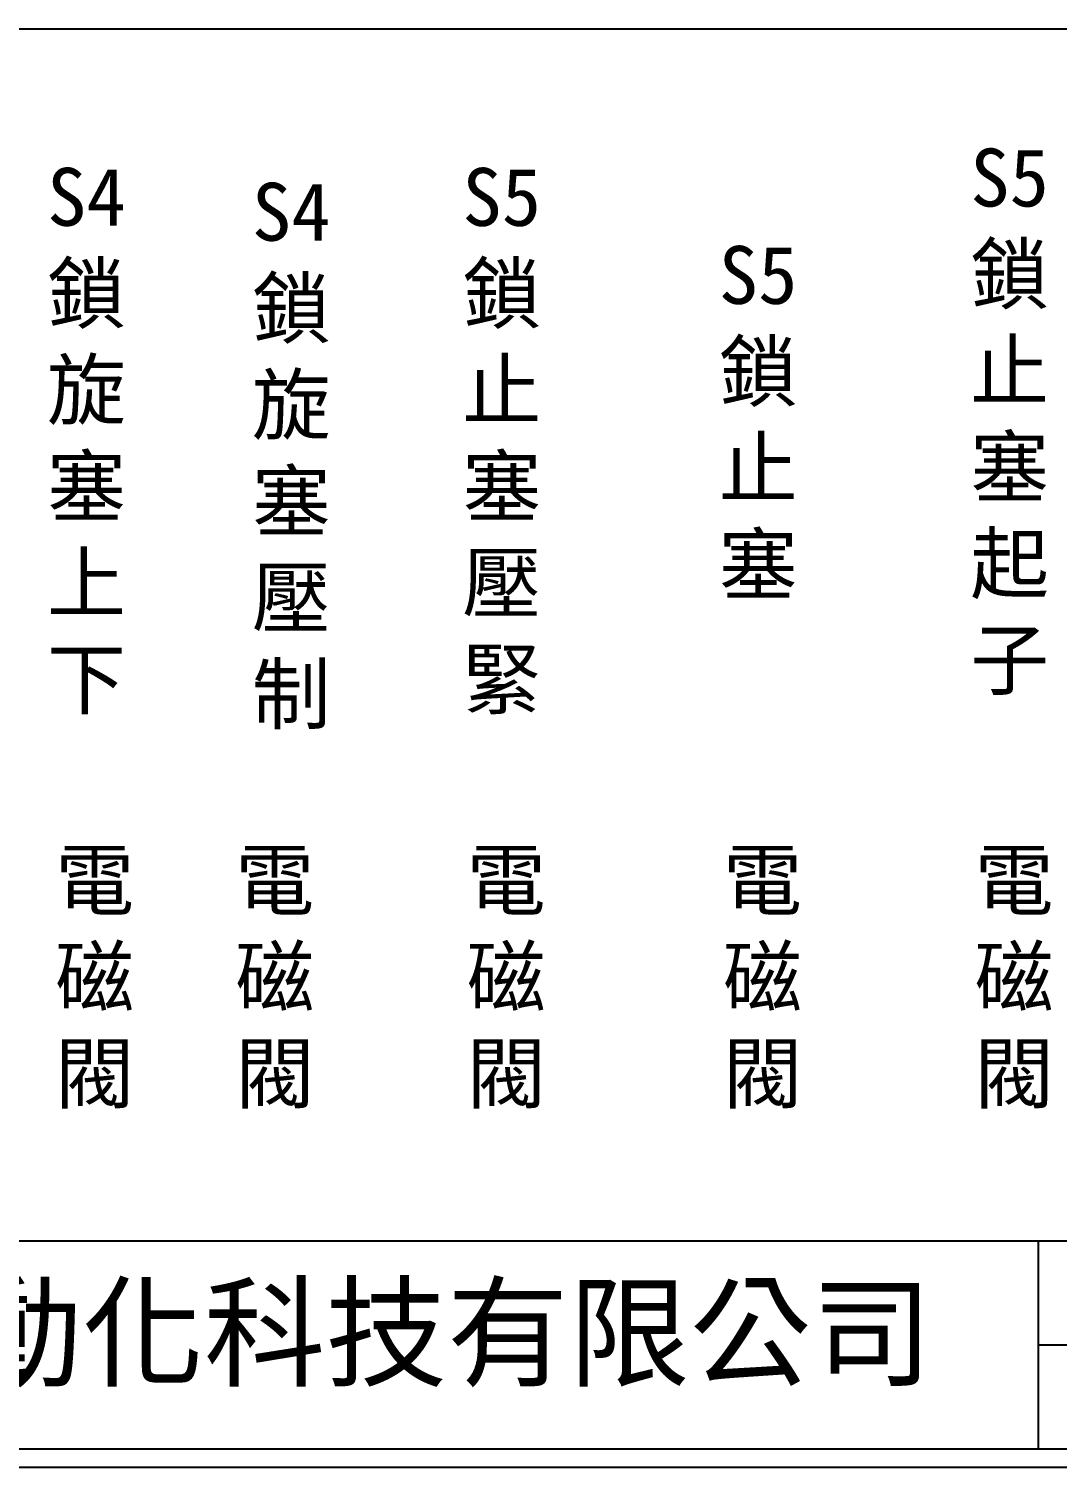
# Model space of a CAD drawing. Extents: x 926 to 1213, y 3 to 207.
# Drawn here: x 993.5 to 1062.8, y 3 to 100 of the extents above; entities that cross this region are included whole.
import ezdxf

# ---------------------------------------------------------------- set-up
doc = ezdxf.new("R2010")
doc.units = 0
doc.layers.add('圖框層', color=7, linetype='CONTINUOUS')
doc.layers.add('標尺寸層', color=3, linetype='CONTINUOUS')
doc.styles.add('CNS', font='romanc.shx', dxfattribs={"bigfont": 'chineset.shx'})
doc.styles.add('STSL', font='KAIU.TTF')

msp = doc.modelspace()

# ---------------------------------------------------------------- linework, layer by layer
at = {"layer": '圖框層', "color": 7}
for p, q in [((926.992, 18.25), (1211.493, 18.25)), ((1061.493, 4.25), (1061.493, 18.25)), ((1061.493, 11.25), (1211.493, 11.25)), ((926.992, 4.25), (1211.493, 4.25)), ((925.742, 3), (1212.742, 3))]:
    msp.add_line(p, q, dxfattribs=at)
at = {"layer": '標尺寸層', "color": 7}
msp.add_line((930.49, 99.958), (1208.361, 99.958), dxfattribs=at)

# ---------------------------------------------------------------- texts
at = {"layer": '圖框層', "color": 4, "style": 'STSL'}
msp.add_text('泓陞自動化科技有限公司', height=6, dxfattribs=at).set_placement((964.346, 9.076))
at = {"layer": '標尺寸層', "color": 7, "char_height": 3.9, "attachment_point": 5, "style": 'CNS'}
for s, insert, width in [('{\\fDFKai-SB|b0|i0|c136|p65;S5鎖止塞起子}', (1059.552, 73.464), 2.84806), ('{\\fDFKai-SB|b0|i0|c136|p65;S4鎖旋塞上下}', (997.349, 72.165), 2.84806), ('{\\fDFKai-SB|b0|i0|c136|p65;S5鎖止塞壓緊}', (1025.332, 72.165), 2.84806), ('{\\fDFKai-SB|b0|i0|c136|p65;S4鎖旋塞壓制}', (1011.15, 71.16), 2.16978), ('{\\fDFKai-SB|b0|i0|c136|p65;S5鎖止塞}', (1042.605, 73.464), 2.84806), ('{\\fDFKai-SB|b0|i0|c136|p65;電磁閥}', (997.906, 35.841), 8.6627), ('{\\fDFKai-SB|b0|i0|c136|p65;電磁閥}', (1010.042, 35.841), 8.6627), ('{\\fDFKai-SB|b0|i0|c136|p65;電磁閥}', (1025.633, 35.841), 8.6627), ('{\\fDFKai-SB|b0|i0|c136|p65;電磁閥}', (1042.906, 35.841), 8.6627), ('{\\fDFKai-SB|b0|i0|c136|p65;電磁閥}', (1059.852, 35.841), 8.6627)]:
    msp.add_mtext(s, dxfattribs=dict(at, insert=insert, width=width))

doc.saveas('drawing.dxf')
